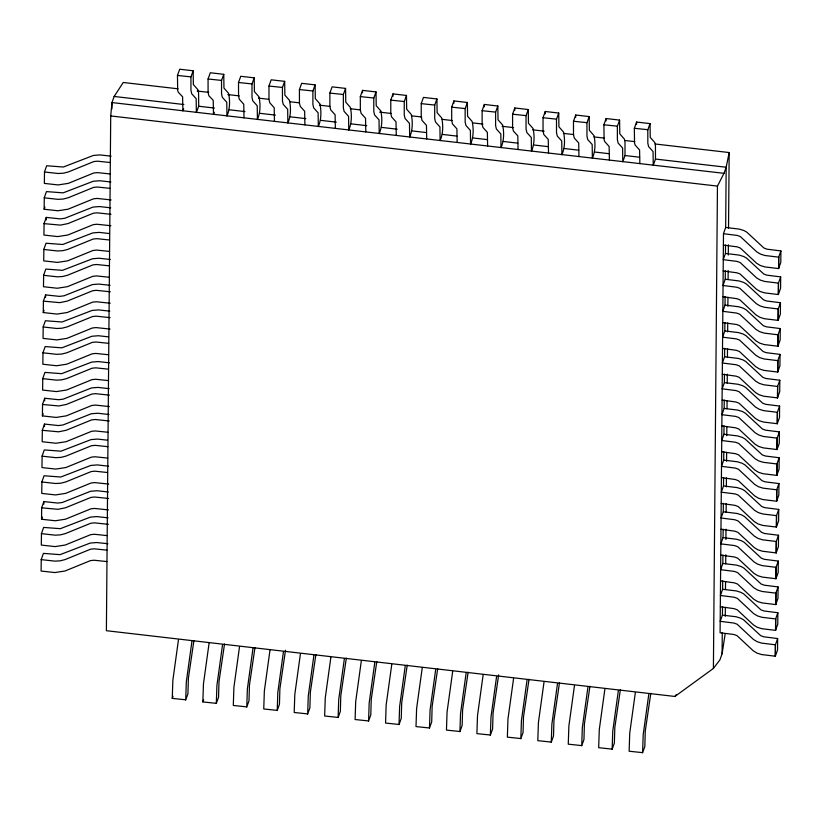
<?xml version="1.0" encoding="UTF-8"?>
<svg xmlns="http://www.w3.org/2000/svg" width="822" height="822" viewBox="0 0 822 822"><rect width="100%" height="100%" fill="white"/><g stroke="black" fill="none" stroke-linecap="round" stroke-linejoin="round"><path stroke-width="1.23" d="M193.16 70.774L190.93 77.011L190.951 90.389L191.732 93.78L196.16 98.702L196.366 112.45L198.708 106.233L198.575 92.845L197.968 89.793L193.355 84.532L193.16 70.774L179.699 69.223L177.47 75.449L177.665 90.307L178.261 92.218L182.597 96.78L182.895 110.898L183.676 108.73M223.759 74.319L221.529 80.546L221.55 93.924L222.33 97.315L226.769 102.236L226.964 115.994C229.996 108.977 230.129 100.787 228.578 93.338L223.964 88.067L223.759 74.319L210.298 72.757L208.069 78.994L208.089 92.372L208.87 95.763L213.206 100.315L213.504 114.433L214.275 112.265M254.214 77.843L251.984 84.07L252.005 97.448L252.786 100.839L257.214 105.761L257.42 119.509C260.451 112.501 260.574 104.302 259.022 96.862L254.409 91.591L254.214 77.843L240.754 76.282L238.514 82.508L238.544 95.886L239.315 99.277L243.754 104.209L244 117.823M284.669 81.357L282.429 87.594L282.46 100.972L283.23 104.363L287.669 109.285L287.864 123.033C290.906 116.025 291.029 107.826 289.478 100.376L284.864 95.116L284.669 81.357L271.198 79.806L268.969 86.033L268.989 99.411L269.77 102.801L274.199 107.723L274.456 121.337M315.114 84.882L312.884 91.108L312.905 104.486L313.685 107.877L318.114 112.809L318.32 126.557C321.351 119.539 321.474 111.35 319.922 103.901L315.319 98.63L315.114 84.882L301.653 83.33L299.424 89.557L299.444 102.935L300.215 106.326L304.654 111.247L304.9 124.862M345.569 88.406L343.339 94.633L343.36 108.011L344.13 111.402L348.569 116.323L348.764 130.082C351.806 123.064 351.929 114.875 350.378 107.425L345.764 102.154L345.569 88.406L332.098 86.844L329.869 93.081L329.889 106.449L330.67 109.85L335.109 114.772L335.355 128.386M376.014 91.93L373.784 98.157L373.805 111.535L374.585 114.926L379.024 119.848L379.219 133.596C382.251 126.588 382.384 118.389 380.833 110.939L376.219 105.678L376.014 91.93L362.553 90.369L360.324 96.595L360.344 109.973L361.125 113.364L365.554 118.296L365.8 131.91M406.469 95.444L404.239 101.681L404.26 115.049L405.041 118.45L409.469 123.372L409.675 137.12C412.706 130.102 412.829 121.913 411.277 114.464L406.664 109.203L406.469 95.444L393.008 93.893L390.769 100.12L390.799 113.498L391.57 116.888L396.009 121.81L396.255 135.425M436.924 98.969L434.684 105.195L434.715 118.574L435.485 121.964L439.924 126.886L440.119 140.644C443.161 133.626 443.284 125.437 441.733 117.988L437.119 112.717L436.924 98.969L423.453 97.407L421.224 103.644L421.244 117.022L422.025 120.413L426.454 125.334L426.71 138.949M467.369 102.493L465.139 108.72L465.16 122.098L465.94 125.489L470.379 130.41L470.574 144.169C473.606 137.151 473.729 128.951 472.177 121.512L467.574 116.241L467.369 102.493L453.908 100.931L451.679 107.158L451.699 120.536L452.47 123.927L456.909 128.859L457.155 142.473M497.824 106.007L495.594 112.244L495.615 125.622L496.385 129.013L500.824 133.935L501.019 147.683C504.061 140.675 504.184 132.476 502.632 125.026L498.019 119.765L497.824 106.007L484.353 104.456L482.124 110.682L482.144 124.06L482.925 127.451L487.364 132.373L487.61 145.997M528.269 109.532L526.039 115.758L526.059 129.136L526.84 132.527L531.279 137.459L531.474 151.207C534.516 144.189 534.639 136 533.088 128.551L528.474 123.279L528.269 109.532L514.808 107.98L512.579 114.207L512.599 127.585L513.38 130.975L517.809 135.897L518.055 149.512M558.724 113.056L556.494 119.282L556.515 132.661L557.295 136.051L561.724 140.973L561.929 154.731C564.961 147.713 565.084 139.524 563.532 132.075L558.919 126.804L558.724 113.056L545.263 111.494L543.023 117.731L543.054 131.099L543.825 134.5L548.264 139.421L548.51 153.036M589.179 116.58L586.939 122.807L586.97 136.185L587.74 139.576L592.179 144.497L592.374 158.245C595.416 151.238 595.539 143.038 593.987 135.589L589.374 130.328L589.179 116.58L575.708 115.018L573.479 121.245L573.499 134.623L574.28 138.014L578.709 142.946L578.965 156.56M619.593 120.094L617.363 126.321L617.384 139.699L618.154 143.09L622.593 148.011L622.788 161.77L625.018 155.533L624.997 142.165L624.401 139.113L619.788 133.842L619.593 120.094L606.122 118.532L603.893 124.769L604.098 139.617L604.694 141.538L609.133 146.46L609.41 160.074M650.038 123.619L647.808 129.845L647.828 143.223L648.609 146.614L653.048 151.536L653.243 165.284L655.473 159.057L655.453 145.679L654.857 142.627L650.243 137.366L650.038 123.619L636.577 122.057L634.348 128.283L634.543 143.141L635.149 145.052L639.578 149.984L639.865 163.599M106.819 561.57L94.119 560.234L90.471 560.614L65 571.002L54.869 572.554L41.1 571.043L41.244 559.484M107.035 535.605L94.345 534.269L90.687 534.66L65.215 545.037L55.084 546.599L41.316 545.078L41.46 533.519M108.494 509.917L94.561 508.438L90.913 508.818L65.431 519.206L55.31 520.758L41.532 519.247L41.675 507.688M108.72 484.086L94.777 482.606L91.129 482.987L65.647 493.375L55.526 494.926L41.747 493.406L41.901 481.846M107.682 458.101L94.992 456.765L91.345 457.145L65.863 467.533L55.742 469.085L41.973 467.574L42.117 456.015M107.898 432.269L95.208 430.934L91.561 431.314L66.079 441.702L55.958 443.253L42.189 441.733L42.333 430.173M109.367 406.571L95.424 405.092L91.776 405.482L66.294 415.86L56.173 417.422L42.405 415.901L42.549 404.342M108.34 380.596L95.64 379.261L91.992 379.641L66.52 390.029L56.389 391.58L42.621 390.07L42.765 378.51M108.555 354.765L95.866 353.429L92.208 353.809L66.736 364.197L56.605 365.749L42.836 364.228L42.98 352.669M110.014 329.067L96.082 327.588L92.424 327.968L66.952 338.356L56.821 339.907L43.052 338.397L43.196 326.837M110.23 303.236L96.297 301.756L92.65 302.136L67.168 312.524L57.047 314.076L43.268 312.555L43.412 300.996M109.203 277.25L96.513 275.915L92.865 276.305L67.383 286.683L57.263 288.245L43.484 286.724L43.638 275.165M109.418 251.419L96.729 250.083L93.081 250.463L67.599 260.851L57.478 262.403L43.71 260.893L43.854 249.333M110.888 225.731L96.945 224.252L93.297 224.632L67.815 235.02L57.694 236.572L43.926 235.051L44.069 223.492M111.104 199.921L97.16 198.441L93.513 198.821L68.031 209.209L57.91 210.761L44.141 209.25L44.285 197.691M110.076 173.945L97.376 172.61L93.729 172.99L68.257 183.378L58.126 184.929L44.357 183.409L44.501 171.849M43.843 504.122L43.864 501.584L57.797 503.064L62.338 502.478L90.605 491.268L97.058 490.744L108.319 492.008M44.491 426.618L44.511 424.08L58.454 425.56L62.986 424.974L91.263 413.764L97.705 413.24L108.977 414.504M44.707 400.787L44.727 398.249L58.67 399.728L63.212 399.143L91.478 387.933L97.921 387.409L109.192 388.672M45.58 297.441L45.6 294.903L59.533 296.382L64.075 295.797L92.341 284.587L98.794 284.063L110.056 285.326M46.227 219.936L46.248 217.398L60.191 218.878L64.722 218.292L92.999 207.082L99.441 206.558L110.713 207.822M178.097 88.817L123.249 82.477L114.155 96.462L111.967 102.555L110.713 115.943L106.387 630.71L674.903 696.46L713.404 668.44L719.908 659.881L722.096 653.778L725.117 634.224M111.915 108.936L111.967 102.555L723.997 173.329L726.175 167.236L729.165 152.543L655.175 143.994M362.533 92.752L362.553 90.369M392.988 96.266L393.008 93.893M453.888 103.315L453.908 100.931M484.333 106.839L484.353 104.456M514.788 110.354L514.808 107.98M545.243 113.878L545.263 111.494M575.688 117.402L575.708 115.018M606.102 120.916L606.122 118.532M636.557 124.441L636.577 122.057M713.404 668.44L717.452 186.101L723.997 173.329M777.643 638.55L775.413 644.787L761.696 643.123L757.144 641.694L753.445 639.444L737.129 624.227L734.036 623.066L720.185 621.329L722.415 615.133L736.132 616.757L740.694 618.185L743.561 619.809L760.699 635.663L763.792 636.824L777.643 638.55L777.55 649.976L775.321 656.213L761.593 654.548L757.041 653.12L753.342 650.87L737.036 635.653L733.943 634.492L720.093 632.755L723.494 233.561M722.096 653.778L722.271 632.714M722.415 615.133L722.487 606.708M722.63 589.292L736.358 590.926L740.91 592.354L743.776 593.967L760.915 609.821L764.008 610.982L777.859 612.719L775.629 618.945L761.912 617.291L757.36 615.863L753.661 613.613L737.344 598.385L734.252 597.224L720.401 595.498L722.63 589.292L722.702 580.866M722.846 563.46L736.574 565.125L741.125 566.543L743.992 568.166L761.131 584.021L764.234 585.182L778.074 586.918L775.845 593.145L762.128 591.48L757.576 590.062L753.877 587.802L737.57 572.585L734.467 571.424L720.617 569.687L722.846 563.46L722.918 555.035M723.072 537.619L736.789 539.283L741.341 540.712L744.208 542.335L761.347 558.179L764.45 559.34L778.29 561.077L776.06 567.314L762.343 565.649L757.792 564.221L754.093 561.971L737.786 546.753L734.683 545.592L720.832 543.856L723.072 537.619L723.134 529.193M723.288 511.787L737.005 513.452L741.557 514.87L744.424 516.493L761.562 532.348L764.666 533.509L778.516 535.245L776.276 541.472L762.559 539.807L758.007 538.389L754.308 536.129L738.002 520.912L734.899 519.751L721.058 518.014L723.288 511.787L723.36 503.362M723.504 485.956L737.221 487.61L741.773 489.039L744.65 490.662L761.778 506.516L764.881 507.677L778.732 509.404L776.502 515.641L762.775 513.976L758.223 512.548L754.524 510.298L738.218 495.08L735.115 493.919L721.274 492.183L723.504 485.956L723.576 477.531M723.72 460.115L737.437 461.779L741.989 463.207L744.866 464.82L762.004 480.675L765.097 481.836L778.948 483.572L776.718 489.799L762.991 488.145L758.439 486.716L754.74 484.466L738.433 469.239L735.341 468.078L721.49 466.351L723.72 460.115L723.792 451.689M723.935 434.283L737.653 435.937L742.215 437.366L745.081 438.989L762.22 454.843L765.313 456.005L779.164 457.741L776.934 463.968L763.217 462.303L758.655 460.885L754.966 458.625L738.649 443.407L735.556 442.246L721.706 440.51L723.935 434.283L724.007 425.858M724.151 408.442L737.868 410.106L742.43 411.534L745.297 413.158L762.436 429.002L765.529 430.163L779.379 431.899L777.15 438.136L763.433 436.472L758.881 435.043L755.182 432.793L738.865 417.576L735.772 416.415L721.922 414.678L724.151 408.442L724.223 400.016M724.367 382.61L738.094 384.275L742.646 385.693L745.513 387.316L762.652 403.17L765.744 404.332L779.595 406.068L777.365 412.295L763.648 410.63L759.096 409.212L755.397 406.952L739.081 391.734L735.988 390.573L722.137 388.837L724.367 382.61L724.439 374.185M724.583 356.779L738.31 358.433L742.862 359.861L745.729 361.485L762.867 377.339L765.97 378.5L779.811 380.226L777.581 386.463L763.864 384.799L759.312 383.371L755.613 381.12L739.307 365.903L736.204 364.742L722.353 363.005L724.583 356.779L724.655 348.353M724.809 330.937L738.526 332.602L743.078 334.02L745.944 335.643L763.083 351.497L766.186 352.659L780.027 354.395L777.797 360.622L764.08 358.967L759.528 357.539L755.829 355.289L739.523 340.061L736.42 338.9L722.579 337.174L724.809 330.937L724.881 322.512M725.025 305.106L738.742 306.76L743.293 308.188L746.16 309.812L763.299 325.666L766.402 326.827L780.253 328.564L778.013 334.79L764.296 333.126L759.744 331.708L756.045 329.447L739.738 314.23L736.635 313.069L722.795 311.333L725.025 305.106L725.096 296.68M725.24 279.264L738.957 280.929L743.509 282.357L746.386 283.98L763.515 299.825L766.618 300.986L780.468 302.722L778.239 308.959L764.511 307.294L759.96 305.866L756.261 303.616L739.954 288.399L736.851 287.238L723.011 285.501L725.24 279.264L725.312 270.839M725.456 253.433L739.173 255.097L743.725 256.515L746.602 258.139L763.741 273.993L766.834 275.154L780.684 276.891L778.455 283.117L764.737 281.453L760.175 280.035L756.476 277.774L740.17 262.557L737.077 261.396L723.226 259.66L725.456 253.433L725.528 245.007M725.672 227.468L739.389 229.133L743.951 230.55L746.818 232.174L763.957 248.028L767.049 249.189L780.9 250.926L778.67 257.152L764.953 255.498L760.391 254.07L756.702 251.82L740.386 236.592L737.293 235.431L723.442 233.705L725.672 227.468L726.175 167.236L655.473 159.057M725.261 616.294L725.343 607.324M725.487 589.395L725.559 581.709M725.703 563.769L725.785 554.799M725.908 539.427L726.001 529.183M726.134 512.527L726.206 503.557M726.35 486.901L726.422 477.942M726.566 461.286L726.638 452.316M726.782 435.66L726.854 426.7M727.008 408.76L727.069 401.074M727.223 383.134L727.295 374.174M727.439 357.519L727.511 348.549M727.655 331.893L727.727 322.933M727.871 306.277L727.943 297.307M728.097 279.377L728.169 270.407M728.302 255.036L728.384 244.781M728.528 228.126L729.165 152.543M775.321 656.213L775.413 644.787M720.36 606.78L734.159 608.65L737.252 609.811L753.569 625.028L757.257 627.289L761.819 628.707L775.536 630.371L775.629 618.945M720.575 580.948L734.375 582.849L737.468 584.01L753.784 599.228L757.473 601.478L762.035 602.906L775.752 604.571L775.845 593.145M720.791 555.107L734.591 557.008L737.683 558.169L754 573.396L757.699 575.647L762.251 577.075L775.968 578.729L776.06 567.314M721.007 529.276L734.806 531.176L737.899 532.337L754.216 547.555L757.915 549.815L762.467 551.233L776.184 552.898L776.276 541.472M721.223 503.444L735.022 505.345L738.125 506.506L754.432 521.723L758.131 523.974L762.682 525.402L776.4 527.066L776.502 515.641M721.439 477.603L735.238 479.503L738.341 480.665L754.647 495.882L758.346 498.142L762.898 499.56L776.615 501.225L776.718 489.799M721.654 451.771L735.454 453.672L738.557 454.833L754.863 470.05L758.562 472.301L763.114 473.729L776.831 475.393L776.934 463.968M721.88 425.93L735.68 427.83L738.773 428.992L755.079 444.219L758.778 446.469L763.33 447.898L777.057 449.552L777.15 438.136M722.096 400.098L735.896 401.999L738.988 403.16L755.305 418.377L758.994 420.638L763.556 422.056L777.273 423.72L777.365 412.295M722.312 374.267L736.111 376.168L739.204 377.329L755.521 392.546L759.209 394.796L763.772 396.225L777.489 397.889L777.581 386.463M722.528 348.425L736.327 350.326L739.42 351.487L755.737 366.704L759.436 368.965L763.987 370.383L777.704 372.047L777.797 360.622M722.744 322.594L736.543 324.495L739.636 325.656L755.952 340.873L759.651 343.123L764.203 344.552L777.92 346.216L778.013 334.79M722.959 296.752L736.759 298.653L739.862 299.814L756.168 315.042L759.867 317.292L764.419 318.72L778.136 320.375L778.239 308.959M723.175 270.921L736.974 272.822L740.077 273.983L756.384 289.2L760.083 291.461L764.635 292.879L778.352 294.543L778.455 283.117M723.391 245.09L737.19 246.857L740.293 248.018L756.6 263.235L760.299 265.496L764.85 266.914L778.578 268.578L778.67 257.152M775.362 656.069L775.465 644.654M775.578 630.238L775.68 618.812M775.804 604.437L775.896 593.011M776.019 578.596L776.112 567.17M776.235 552.764L776.328 541.338M776.451 526.923L776.543 515.507M776.667 501.091L776.759 489.665M776.882 475.26L776.975 463.834M777.098 449.418L777.201 437.992M777.314 423.587L777.417 412.161M777.54 397.745L777.633 386.33M777.756 371.914L777.848 360.488M777.972 346.083L778.064 334.657M778.187 320.241L778.28 308.815M778.403 294.41L778.496 282.984M778.619 268.445L778.722 257.019M777.859 612.719L777.766 624.145L775.536 630.371M778.074 586.918L777.982 598.334L775.752 604.571M778.29 561.077L778.198 572.502L775.968 578.729M778.516 535.245L778.413 546.671L776.184 552.898M778.732 509.404L778.629 520.829L776.4 527.066M778.948 483.572L778.845 494.998L776.615 501.225M779.164 457.741L779.071 469.157L776.831 475.393M779.379 431.899L779.287 443.325L777.057 449.552M779.595 406.068L779.503 417.494L777.273 423.72M779.811 380.226L779.718 391.652L777.489 397.889M780.027 354.395L779.934 365.821L777.704 372.047M780.253 328.564L780.15 339.979L777.92 346.216M780.468 302.722L780.366 314.148L778.136 320.375M780.684 276.891L780.581 288.317L778.352 294.543M780.9 250.926L780.808 262.352L778.578 268.578M185.762 699.81L172.25 698.381L172.856 680.328L178.477 639.691M216.361 703.344L202.849 701.926L203.455 683.873L209.076 643.225M246.816 706.869L233.304 705.451L233.9 687.398L239.521 646.75M277.261 710.393L263.749 708.965L264.355 690.912L269.976 650.274M307.716 713.907L294.204 712.489L294.81 694.436L300.431 653.788M338.171 717.431L324.649 716.013L325.255 697.96L330.876 657.312M368.616 720.956L355.104 719.527L355.71 701.485L361.331 660.837M399.071 724.48L385.559 723.052L386.155 704.999L391.775 664.361M429.516 727.994L416.004 726.576L416.61 708.523L422.231 667.875M459.971 731.518L446.459 730.1L447.065 712.047L452.686 671.399M490.426 735.043L476.904 733.614L477.51 715.561L483.131 674.924M520.871 738.557L507.359 737.139L507.965 719.086L513.586 678.438M551.326 742.081L537.814 740.663L538.41 722.61L544.03 681.962M581.771 745.605L568.259 744.177L568.865 726.134L574.486 685.486M612.195 749.119L598.673 747.701L599.279 729.648L604.9 689M642.64 752.644L629.128 751.226L629.734 733.173L635.355 692.525M191.937 641.242L186.317 681.89L185.71 699.943L187.94 693.717L188.392 678.16L193.92 640.492M222.536 644.787L216.916 685.425L216.309 703.478L218.549 697.251L218.991 681.705L224.529 644.027M252.991 648.301L247.371 688.949L246.764 707.002L248.994 700.776L249.446 685.219L254.974 647.551M283.436 651.825L277.815 692.473L277.22 710.527L279.449 704.29L279.891 688.744L285.501 650.212M313.891 655.35L308.271 695.998L307.664 714.051L309.894 707.814L310.346 692.268L315.874 654.6M344.346 658.874L338.726 699.512L338.119 717.565L340.349 711.338L340.791 695.792L346.329 658.114M374.791 662.388L369.17 703.036L368.575 721.089L370.804 714.863L371.246 699.306L376.784 661.638M405.246 665.912L399.626 706.56L399.019 724.614L401.249 718.377L401.701 702.831L407.229 665.162M435.691 669.437L430.07 710.085L429.474 728.128L431.704 721.901L432.146 706.355L437.684 668.687M466.146 672.961L460.526 713.599L459.919 731.652L462.149 725.425L462.601 709.879L468.129 672.201M496.601 676.475L490.981 717.123L490.374 735.176L492.604 728.939L493.046 713.393L498.656 674.862M527.046 680L521.425 720.647L520.829 738.701L523.059 732.464L523.501 716.918L529.039 679.249M557.501 683.524L551.881 724.161L551.274 742.215L553.504 735.988L553.956 720.442L559.484 682.763M587.946 687.038L582.325 727.686L581.729 745.739L583.959 739.512L584.401 723.956L589.939 686.288M618.37 690.562L612.75 731.2L612.143 749.253L614.373 743.026L614.815 727.48L620.353 689.802M648.815 694.076L643.194 734.724L642.588 752.777L644.828 746.551L645.27 730.994L650.798 693.326M44.141 209.25L44.912 207.082M46.248 217.398L44.018 223.625L60.376 225.115L67.918 223.594L93.389 213.206L97.047 212.826L110.98 214.306M45.6 294.903L43.371 301.14L59.729 302.63L67.26 301.099L92.742 290.711L96.39 290.33L110.333 291.81M43.268 312.555L44.049 310.387M44.727 398.249L42.497 404.475L58.855 405.965L66.397 404.445L91.869 394.057L95.527 393.676L109.46 395.156M42.405 415.901L43.176 413.733M44.511 424.08L42.282 430.317L58.639 431.807L66.181 430.276L91.653 419.888L95.311 419.508L109.244 420.987M43.864 501.584L41.634 507.821L57.992 509.311L65.524 507.78L91.006 497.392L94.653 497.012L108.596 498.492M41.532 519.247L42.312 517.079M172.25 698.381L173.021 696.213M202.849 701.926L203.63 699.758M674.903 696.46L676.27 694.611M107.888 543.702L96.616 542.541L90.173 543.075L60.109 554.644L43.422 553.391L41.192 559.618L54.971 561.138L60.14 560.84L65.092 559.577L90.574 549.199L94.222 548.819L106.911 550.144M111.145 156.159L99.873 154.916L93.431 155.44L63.366 167.02L46.679 165.756L44.45 171.993L58.218 173.504L63.397 173.206L68.349 171.952L93.831 161.564L97.479 161.184L110.169 162.52M110.929 181.991L99.657 180.748L93.215 181.272L63.15 192.851L46.464 191.598L44.234 197.825L58.002 199.345L63.181 199.037L68.134 197.783L93.605 187.395L97.263 187.015L109.953 188.351M109.244 233.52L99.226 232.39L92.783 232.914L62.719 244.494L46.032 243.23L43.802 249.467L57.571 250.977L62.739 250.679L67.702 249.426L93.174 239.038L96.821 238.657L109.521 239.993M110.271 259.495L99.01 258.231L92.567 258.755L62.503 270.325L45.816 269.071L43.587 275.298L57.355 276.819L62.523 276.521L67.476 275.267L92.958 264.879L96.606 264.499L109.295 265.835M109.84 311.168L98.578 309.894L92.126 310.428L62.071 321.998L45.385 320.744L43.155 326.971L56.924 328.492L62.092 328.194L67.044 326.93L92.526 316.552L96.174 316.162L110.117 317.641M108.37 336.856L98.352 335.736L91.91 336.26L61.856 347.84L45.169 346.576L42.929 352.802L56.708 354.323L61.876 354.025L66.829 352.772L92.311 342.384L95.958 342.003L108.648 343.339M109.408 362.831L98.137 361.567L91.694 362.091L61.629 373.671L44.943 372.407L42.713 378.644L56.492 380.154L61.66 379.856L66.613 378.603L92.095 368.215L95.742 367.835L108.432 369.17M107.507 440.202L97.489 439.071L91.047 439.606L60.982 451.175L44.296 449.922L42.066 456.148L55.834 457.669L61.003 457.371L65.955 456.107L91.437 445.73L95.085 445.339L107.785 446.675M108.535 466.177L97.273 464.913L90.831 465.437L60.766 477.017L44.08 475.753L41.85 481.98L55.619 483.5L60.787 483.202L65.739 481.949L91.221 471.561L94.869 471.181L107.559 472.516M108.103 517.85L96.842 516.586L90.389 517.11L60.335 528.68L43.648 527.426L41.419 533.653L55.187 535.173L60.355 534.875L65.308 533.622L90.79 523.234L94.438 522.854L108.381 524.333M177.47 75.449L190.981 76.878M208.069 78.994L221.58 80.412M238.514 82.508L252.035 83.936M268.969 86.033L282.48 87.461M299.424 89.557L312.935 90.975M329.869 93.081L343.38 94.499M360.324 96.595L373.835 98.024M390.769 100.12L404.29 101.538M421.224 103.644L434.735 105.062M451.679 107.158L465.19 108.586M482.124 110.682L495.635 112.111M512.579 114.207L526.09 115.625M543.023 117.731L556.545 119.149M573.479 121.245L586.99 122.673M603.893 124.769L617.404 126.187M634.348 128.283L647.859 129.712M197.239 91.037L208.716 92.362M227.848 94.571L239.325 95.897M258.468 98.116L268.671 99.298M290.351 101.805L299.28 102.832M319.696 105.195L329.899 106.377M350.306 108.73L360.509 109.912M379.651 112.131L391.128 113.457M411.534 115.82L421.737 116.991M442.154 119.354L452.357 120.536M472.763 122.899L482.966 124.081M502.108 126.29L513.586 127.616M532.718 129.825L544.195 131.16M563.337 133.37L573.54 134.551M593.946 136.914L604.149 138.086M624.566 140.449L634.769 141.631M114.155 96.462L183.861 104.517M198.708 106.233L214.511 108.062M229.163 109.758L244.966 111.587M259.608 113.282L275.421 115.111M290.063 116.796L305.866 118.625M320.508 120.32L336.321 122.149M350.963 123.845L366.766 125.674M381.418 127.369L397.221 129.198M411.863 130.883L426.454 132.578M442.318 134.407L456.909 136.092M472.763 137.932L487.354 139.617M503.218 141.456L517.809 143.141M533.673 144.97L548.264 146.655M564.118 148.494L578.709 150.179M594.573 152.019L609.164 153.704M625.018 155.533L639.608 157.228M110.713 115.943L717.452 186.101"/></g></svg>
